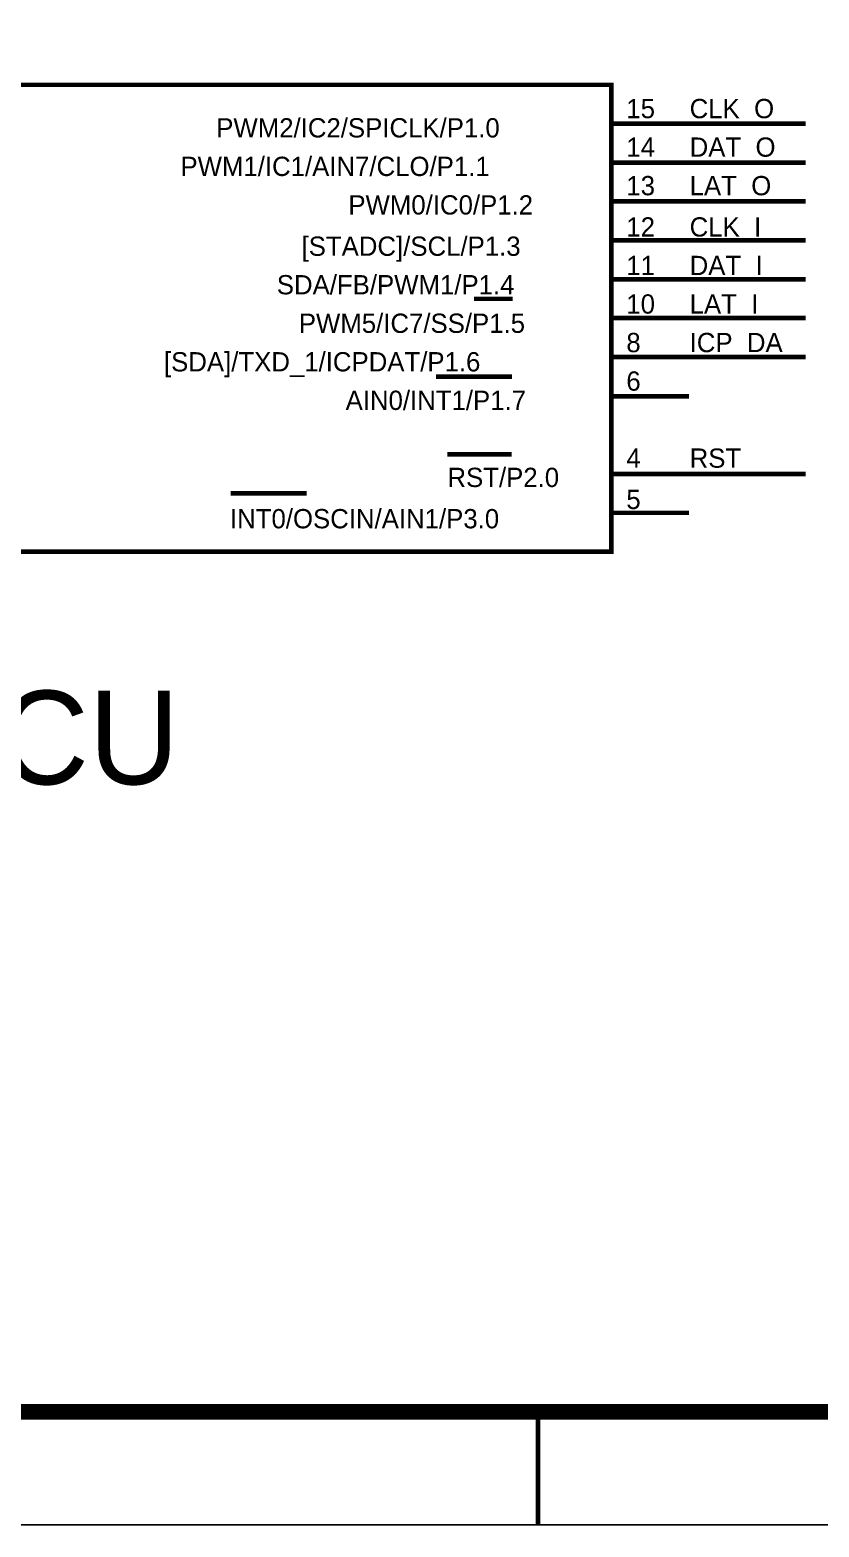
# Model space of a CAD drawing. Header units: inches. Extents: x 0 to 22.3, y 0 to 15.7.
# Drawn here: x 18.207 to 20.235, y -0.006 to 3.841 of the extents above; entities that cross this region are included whole.
import ezdxf

# ---------------------------------------------------------------- set-up
doc = ezdxf.new("R2010")
doc.units = ezdxf.units.IN
doc.header["$MEASUREMENT"] = 0
doc.layers.add('Sheet', color=255, linetype='Continuous')

msp = doc.modelspace()

# ---------------------------------------------------------------- linework, layer by layer
at = {"layer": 'Sheet'}
for points in [[(0, 15.6991, 0.0039, 0.0039, 0), (0, 0, 0.0039, 0.0039, 0), (22.3, 0, 0.0039, 0.0039, 0), (22.3, 15.6991, 0.0039, 0.0039, 0), (0, 15.6991, 0.0039, 0.0039, 0), (0, 15.6991, 0.0039, 0.0039, 0)], [(0.3006, 15.3986, 0.0039, 0.0039, 0), (0.3006, 0.3006, 0.0039, 0.0039, 0), (22.0003, 0.3006, 0.0039, 0.0039, 0), (22.0003, 15.3986, 0.0039, 0.0039, 0), (0.3006, 15.3986, 0.0039, 0.0039, 0), (0.3006, 15.3986, 0.0039, 0.0039, 0)], [(17.1007, 3.6996, 0.0118, 0.0118, 0), (19.7008, 3.6996, 0.0118, 0.0118, 0), (19.7008, 2.5, 0.0118, 0.0118, 0), (17.1007, 2.5, 0.0118, 0.0118, 0), (17.1007, 3.6996, 0.0118, 0.0118, 0)], [(17.1007, 3.6996, 0.0039, 0.0039, 0), (17.1007, 2.5, 0.0039, 0.0039, 0), (19.7008, 2.5, 0.0039, 0.0039, 0), (19.7008, 3.6996, 0.0039, 0.0039, 0), (17.1007, 3.6996, 0.0039, 0.0039, 0), (17.1007, 3.6996, 0.0039, 0.0039, 0)]]:
    msp.add_lwpolyline(points, format="xyseb", close=True, dxfattribs=at)
for points in [[(19.7008, 3.5997, 0.0118, 0.0118, 0), (19.9006, 3.5997, 0.0118, 0.0118, 0)], [(20.2003, 3.5997, 0.0118, 0.0118, 0), (19.9006, 3.5997, 0.0118, 0.0118, 0)], [(19.7008, 3.4998, 0.0118, 0.0118, 0), (19.9006, 3.4998, 0.0118, 0.0118, 0)], [(20.2003, 3.4998, 0.0118, 0.0118, 0), (19.9006, 3.4998, 0.0118, 0.0118, 0)], [(19.7008, 3.3999, 0.0118, 0.0118, 0), (19.9006, 3.3999, 0.0118, 0.0118, 0)], [(20.2003, 3.3999, 0.0118, 0.0118, 0), (19.9006, 3.3999, 0.0118, 0.0118, 0)], [(19.7008, 3.3, 0.0118, 0.0118, 0), (19.9006, 3.3, 0.0118, 0.0118, 0)], [(19.9006, 3.3, 0.0118, 0.0118, 0), (20.2003, 3.3, 0.0118, 0.0118, 0)], [(19.7008, 3.2001, 0.0118, 0.0118, 0), (19.9006, 3.2001, 0.0118, 0.0118, 0)], [(19.9006, 3.2001, 0.0118, 0.0118, 0), (20.2003, 3.2001, 0.0118, 0.0118, 0)], [(19.3976, 3.1497, 0.0118, 0.0118, 0), (19.3481, 3.1497, 0.0118, 0.0118, 0)], [(19.448, 3.1497, 0.0118, 0.0118, 0), (19.3976, 3.1497, 0.0118, 0.0118, 0)], [(19.7008, 3.1002, 0.0118, 0.0118, 0), (19.9006, 3.1002, 0.0118, 0.0118, 0)], [(19.9006, 3.1002, 0.0118, 0.0118, 0), (20.2003, 3.1002, 0.0118, 0.0118, 0)], [(19.7008, 3.0003, 0.0118, 0.0118, 0), (19.9006, 3.0003, 0.0118, 0.0118, 0)], [(19.9006, 3.0003, 0.0118, 0.0118, 0), (20.2003, 3.0003, 0.0118, 0.0118, 0)], [(19.2809, 2.9499, 0.0118, 0.0118, 0), (19.2508, 2.9499, 0.0118, 0.0118, 0)], [(19.3463, 2.9499, 0.0118, 0.0118, 0), (19.2809, 2.9499, 0.0118, 0.0118, 0)], [(19.4011, 2.9499, 0.0118, 0.0118, 0), (19.3463, 2.9499, 0.0118, 0.0118, 0)], [(19.4462, 2.9499, 0.0118, 0.0118, 0), (19.4011, 2.9499, 0.0118, 0.0118, 0)], [(19.7008, 2.8995, 0.0118, 0.0118, 0), (19.9006, 2.8995, 0.0118, 0.0118, 0)], [(19.3401, 2.7502, 0.0118, 0.0118, 0), (19.28, 2.7502, 0.0118, 0.0118, 0)], [(19.3905, 2.7502, 0.0118, 0.0118, 0), (19.3401, 2.7502, 0.0118, 0.0118, 0)], [(19.4453, 2.7502, 0.0118, 0.0118, 0), (19.3905, 2.7502, 0.0118, 0.0118, 0)], [(19.7008, 2.6998, 0.0118, 0.0118, 0), (19.9006, 2.6998, 0.0118, 0.0118, 0)], [(20.2003, 2.6998, 0.0118, 0.0118, 0), (19.9006, 2.6998, 0.0118, 0.0118, 0)], [(18.7531, 2.6503, 0.0118, 0.0118, 0), (18.723, 2.6503, 0.0118, 0.0118, 0)], [(18.8185, 2.6503, 0.0118, 0.0118, 0), (18.7531, 2.6503, 0.0118, 0.0118, 0)], [(18.8733, 2.6503, 0.0118, 0.0118, 0), (18.8185, 2.6503, 0.0118, 0.0118, 0)], [(18.9184, 2.6503, 0.0118, 0.0118, 0), (18.8733, 2.6503, 0.0118, 0.0118, 0)], [(19.7008, 2.5999, 0.0118, 0.0118, 0), (19.9006, 2.5999, 0.0118, 0.0118, 0)], [(14.9904, 0.29, 0.04, 0.04, 0), (22.0003, 0.29, 0.04, 0.04, 0)], [(19.5125, 0, 0.0118, 0.0118, 0), (19.5125, 0.3006, 0.0118, 0.0118, 0)]]:
    msp.add_lwpolyline(points, format="xyseb", dxfattribs=at)

# ---------------------------------------------------------------- texts
for s, height, p in [('15', 0.0495, (19.7397, 3.6138)), ('CLK_O', 0.0495, (19.9024, 3.6138)), ('PWM2/IC2/SPICLK/P1.0', 0.049505, (18.6859, 3.5643)), ('14', 0.0495, (19.7397, 3.5148)), ('DAT_O', 0.0495, (19.9024, 3.5148)), ('PWM1/IC1/AIN7/CLO/P1.1', 0.049505, (18.5939, 3.4653)), ('13', 0.0495, (19.7397, 3.4158)), ('LAT_O', 0.0495, (19.9024, 3.4158)), ('PWM0/IC0/P1.2', 0.049505, (19.0254, 3.3663)), ('12', 0.0495, (19.7397, 3.3097)), ('CLK_I', 0.0495, (19.9024, 3.3097)), ('[STADC]/SCL/P1.3', 0.049505, (18.9051, 3.2602)), ('11', 0.0495, (19.7397, 3.2107)), ('DAT_I', 0.0495, (19.9024, 3.2107)), ('SDA/FB/PWM1/P1.4', 0.049505, (18.8415, 3.1612)), ('10', 0.0495, (19.7397, 3.1117)), ('LAT_I', 0.0495, (19.9024, 3.1117)), ('PWM5/IC7/SS/P1.5', 0.049505, (18.8981, 3.0622)), ('8', 0.0495, (19.7397, 3.0127)), ('ICP_DA', 0.0495, (19.9024, 3.0127)), ('[SDA]/TXD_1/ICPDAT/P1.6', 0.049505, (18.5515, 2.9632)), ('6', 0.0495, (19.7397, 2.9137)), ('AIN0/INT1/P1.7', 0.049505, (19.0183, 2.8642)), ('4', 0.0495, (19.7397, 2.7157)), ('RST', 0.0495, (19.9024, 2.7157)), ('RST/P2.0', 0.0495, (19.28, 2.6662)), ('5', 0.0495, (19.7397, 2.6096)), ('INT0/OSCIN/AIN1/P3.0', 0.049505, (18.7212, 2.5601)), ('MCU', 0.24045, (17.8584, 1.9024))]:
    msp.add_text(s, height=height, dxfattribs=at).set_placement(p)

doc.saveas('drawing.dxf')
